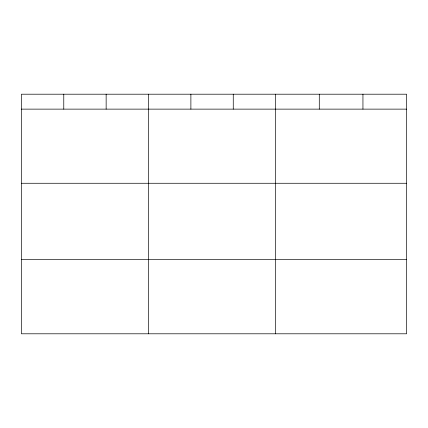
<?xml version="1.0" encoding="UTF-8"?>
<svg xmlns="http://www.w3.org/2000/svg" width="428" height="428" viewBox="0 0 428 428"><rect width="100%" height="100%" fill="white"/><g stroke="black" fill="none" stroke-linecap="round" stroke-linejoin="round"><path stroke-width="0.64" d="M406.6 109.129L406.6 333.797L21.4 333.797L21.4 94.203L406.6 94.203L406.6 109.129L21.4 109.129M21.4 183.27L406.6 183.27M21.4 259.657L406.6 259.657M362.944 94.203L362.944 109.129M319.288 94.203L319.288 109.129M275.632 94.203L275.632 333.797M233.26 94.203L233.26 109.129M190.888 94.203L190.888 109.129M148.516 94.203L148.516 333.797M106.144 94.203L106.144 109.129M63.772 94.203L63.772 109.129"/></g></svg>
